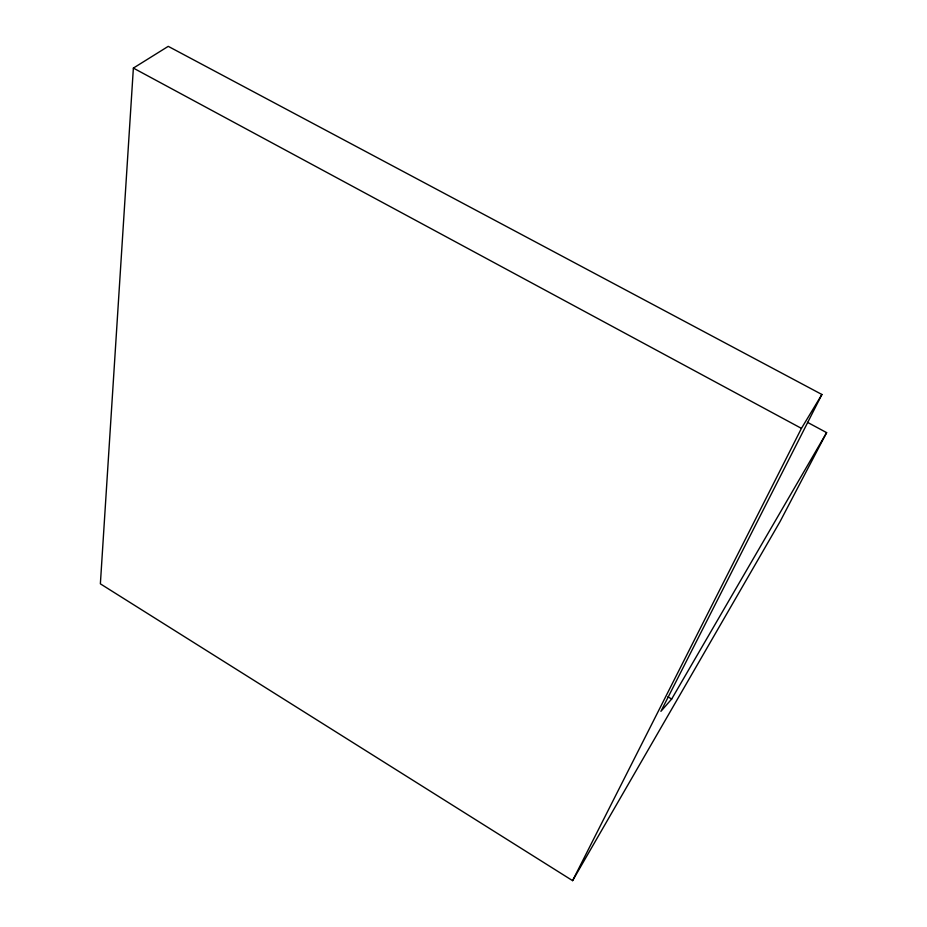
<?xml version="1.0" encoding="UTF-8"?>
<svg xmlns="http://www.w3.org/2000/svg" width="927" height="927" viewBox="0 0 927 927"><rect width="100%" height="100%" fill="white"/><g stroke="black" fill="none" stroke-linecap="round" stroke-linejoin="round"><path stroke-width="1.39" d="M826.629 432.631L671.681 699.028L660.916 711.345L821.901 394.485L168.25 46.35L133.372 68.088L100.371 583.836L572.596 880.65L780.094 521.53L826.629 432.631L807.521 422.353M572.596 880.65L801.438 428.378L821.901 394.485M133.372 68.088L801.438 428.378M667.938 696.826L671.681 699.028"/></g></svg>
